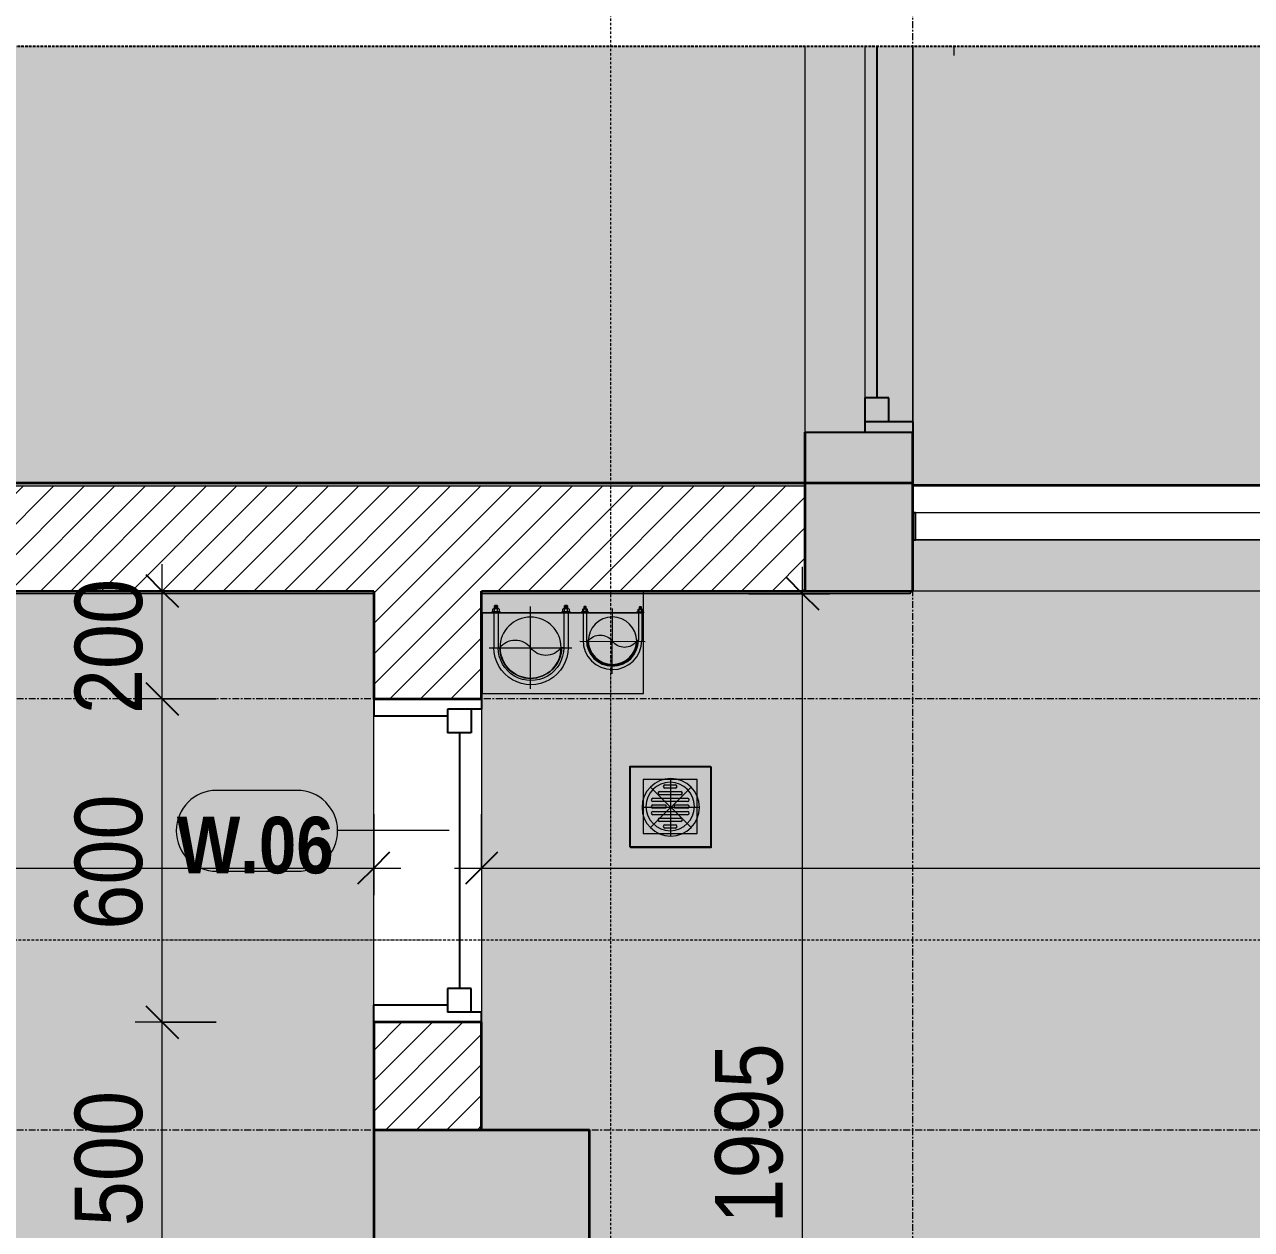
# Model space of a CAD drawing. Header units: millimetres. Extents: x 41758 to 237109, y 3795 to 78637.
# Drawn here: x 47205 to 49481, y 44353 to 46588 of the extents above; entities that cross this region are included whole.
import ezdxf

# ---------------------------------------------------------------- set-up
doc = ezdxf.new("R2010")
doc.units = ezdxf.units.MM
for name, pattern in [('Dash - Tight', [4.5, 3, -1.5]), ('Dash Dot 3_16_', [7.9375, 4.7625, -1.5875, 0, -1.5875]), ('Grid Line', [22.225, 12.7, -3.175, 3.175, -3.175]), ('Hidden', [7.14375, 4.7625, -2.38125]), ('IMPORT-CENTER _2_', [40.64, 25.4, -5.08, 5.08, -5.08])]:
    doc.linetypes.add(name, pattern=pattern)
for name, color, linetype, lineweight in [('0-1', 7, 'Continuous', 5), ('A-ANNO-DIMS', 211, 'Continuous', 9), ('A-ANNO-DIMS-50', 211, 'Continuous', 9), ('A-DETL-GENF-1', 7, 'Continuous', 18), ('A-DETL-GENF-3', 92, 'Dash - Tight', 18), ('A-DETL-GENF-4', 9, 'Continuous', 18), ('A-DETL-GENF-5', 92, 'Hidden', 25), ('A-DETL-MEDM', 33, 'Continuous', 35), ('A-DETL-THIN', 151, 'Continuous', 18), ('A-FLOR-2', 7, 'Continuous', 18), ('A-FLOR-HRAL', 11, 'Continuous', 18), ('A-FLOR-HRAL-3', 11, 'Continuous', 25), ('A-GLAZ', 151, 'Continuous', 18), ('A-GLAZ-1', 151, 'Continuous', 25), ('A-GLAZ-IDEN', 152, 'Continuous', 9), ('A-WALL', 113, 'Continuous', 18), ('A-WALL-6', 113, 'Continuous', 35), ('A-WALL-PATT-2', 111, 'Continuous', 18), ('G-ANNO-SYMB-1', 111, 'Dash Dot 3_16_', 18), ('G-IMPT', 8, 'Continuous', 18), ('G-IMPT-3', 8, 'IMPORT-CENTER _2_', 18), ('M-EQPM', 50, 'Continuous', 18), ('M-EQPM-1', 7, 'Continuous', 18), ('M-EQPM-2', 50, 'Continuous', 25), ('S-COLS', 52, 'Continuous', 18), ('S-COLS-3', 52, 'Continuous', 35), ('S-GRID-1', 1, 'Grid Line', 9)]:
    doc.layers.add(name, color=color, linetype=linetype, lineweight=lineweight)
doc.layers.add('A-DETL-GENF-2', color=7, linetype='Continuous', lineweight=18, transparency=0.2)
doc.styles.add('Arial_B_2', font='arialbd.ttf', dxfattribs={"width": 0.85, "height": 105})
doc.styles.add('UTM Avo', font='', dxfattribs={"width": 0.9, "height": 125})
doc.styles.get('UTM Avo').set_extended_font_data('UTM Avo')
doc.dimstyles.new('1_Dim_chi_tiet_2_5', dxfattribs={"dimscale": 304.8, "dimtxt": 124.912619, "dimasz": 0.19685, "dimexe": 0.164042, "dimexo": 0.0625, "dimgap": 0.016404, "dimtad": 1, "dimdec": 0, "dimrnd": 5, "dimzin": 0, "dimdsep": 46, "dimtxsty": 'UTM Avo', "dimblk1": 'OBLIQUE', "dimblk2": 'OBLIQUE', "dimsah": 1, "dimcen": 0.09, "dimdle": 0.164042, "dimazin": 0, "dimtfac": 1, "dimtdec": 4, "dimtix": 1, "dimtmove": 0, "dimatfit": 3, "dimfxl": 0.328084, "dimfxlon": 1, "dimtvp": 1, "dimtolj": 1, "dimtzin": 0, "dimarcsym": 2})
pattern_1 = [(45, (0, 0), (-28.284271, 28.284271), [])]
pattern_2 = [(50, (0, 0), (364.3679, -31.8783), [38.1, -419.1]), (355, (0, 0), (-70.4859, 382.1133), [30.48, -335.28]), (100.451, (30.36, -2.66), (293.885, 350.2334), [32.38, -356.18]), (46.184, (0, 101.6), (542.1585, -84.0858), [57.15, -628.65]), (96.636, (45.2, 94.6), (474.805, 494.8554), [48.57, -534.27]), (351.184, (0, 101.6), (474.81, 494.85), [45.72, -502.92]), (21, (50.8, 76.2), (303.2285, -204.5305), [38.1, -419.1]), (326, (50.8, 76.2), (123.6039, 368.376), [30.48, -335.28]), (71.451, (76.07, 59.16), (426.8341, 163.8427), [32.38, -356.18]), (37.5, (0, 0), (6.17665, 169.11015), [3.353, -327.863, 3.353, -337.007, -336.55]), (37.5, (0, 0), (6.17665, 169.11015), [-671.576, 3.353, -333.197]), (7.5, (0, 0), (133.63888, 200.3615), [3.353, -190.703, 3.353, -320.243, -128.27]), (7.5, (0, 0), (133.63888, 200.3615), [-517.652, 3.353, -124.917]), (327.5, (-113.28, 0), (271.18182, -11.45836), [3.353, -123.647, 3.353, -392.887, -525.78]), (327.5, (-113.28, 0), (271.18182, -11.45836), [-523.24, 3.353, -522.427]), (317.5, (-164.08, 0), (296.2585, 50.85285), [3.353, -161.747, 3.353, -259.791, -373.38]), (317.5, (-164.08, 0), (296.2585, 50.85285), [-428.244, 3.353, -370.027]), (45, (0, 0), (-125.7236, 125.7236), []), (45, (0, 190.5), (-125.7236, 125.7236), [])]

# ---------------------------------------------------------------- blocks, each defined once
blk = doc.blocks.new('THU NUOC - THU NUOC-455054-TKCS_CĂN HỘ LOẠI 6 - MẶT BẰNG')
at = {"layer": 'M-EQPM-1'}
for p, q in [((-66.3, -70.6), (-66.3, 79.4)), ((-66.3, 79.4), (83.7, 79.4)), ((83.7, 79.4), (83.7, -70.6)), ((58.7, 54.4), (-41.3, 54.4)), ((-41.3, 54.4), (-41.3, -45.6)), ((58.7, -45.6), (58.7, 54.4)), ((-11, 32.1), (28.5, 32.1)), ((28.5, 26.1), (-11, 26.1)), ((-1.1, 44.5), (18.5, 44.5)), ((18.5, 38.5), (-1.1, 38.5)), ((-23.3, 19.6), (40.9, 19.6)), ((40.9, 13.6), (-23.3, 13.6)), ((-23.3, 7.2), (0.7, 7.2)), ((0.7, 1.2), (-23.3, 1.2)), ((0.7, 7.2), (0.7, 1.2)), ((16.7, 1.2), (16.7, 7.2)), ((16.7, 7.2), (40.9, 7.2)), ((40.9, 1.2), (16.7, 1.2)), ((-23.3, -4.8), (40.9, -4.8)), ((40.9, -10.8), (-23.3, -10.8)), ((-11, -17.3), (28.5, -17.3)), ((28.5, -23.3), (-11, -23.3)), ((-1.1, -29.6), (18.5, -29.6)), ((18.5, -35.6), (-1.1, -35.6)), ((-41.3, -45.6), (58.7, -45.6)), ((83.7, -70.6), (-66.3, -70.6))]:
    blk.add_line(p, q, dxfattribs=at)
for centre, radius, start, end in [((8.7, 4.4), 45, 0, 180), ((8.7, 4.4), 45, 360, 180), ((-11, 29.1), 3, 90, 270), ((-1.1, 41.5), 3, 90, 270), ((18.5, 41.5), 3, 270, 90), ((28.5, 29.1), 3, 270, 90), ((8.7, 4.4), 45, 180, 0), ((8.7, 4.4), 45, 180, 360), ((-23.3, 16.6), 3, 90, 270), ((-23.3, 4.2), 3, 90, 270), ((40.9, 16.6), 3, 270, 90), ((40.9, 4.2), 3, 270, 90), ((-23.3, -7.8), 3, 90, 270), ((-11, -20.3), 3, 90, 270), ((28.5, -20.3), 3, 270, 90), ((40.9, -7.8), 3, 270, 90), ((-1.1, -32.6), 3, 90, 270), ((18.5, -32.6), 3, 270, 90)]:
    blk.add_arc(centre, radius, start, end, dxfattribs=at)
blk = doc.blocks.new('NCV_TKTC_TANG 2_rvt-1-TKCS_CĂN HỘ LOẠI 6 - MẶT BẰNG')
at = {"layer": 'A-FLOR-2'}
for p, q in [((47852.6, 45536.9), (44652.6, 45536.9)), ((48652.6, 45536.9), (48052.6, 45536.9)), ((52727.6, 45536.9), (48852.6, 45536.9))]:
    blk.add_line(p, q, dxfattribs=at)
at = {"layer": 'M-EQPM'}
blk.add_blockref('THU NUOC - THU NUOC-455054-TKCS_CĂN HỘ LOẠI 6 - MẶT BẰNG', (48393.8, 45132.9), dxfattribs=at)
blk = doc.blocks.new('1_FAMILY RVT - W01-WxH 1400x3200xmm-489780-TKCS_CĂN HỘ LOẠI 6 - MẶT BẰNG')
at = {"layer": 'A-GLAZ'}
for p, q in [((884, 172.4), (901.6, 172.4)), ((1600, 96.2), (884, 96.2)), ((884, 96.2), (1580.9, 96.2)), ((884, 7.3), (1536.5, 7.3)), ((884, -103.8), (1600, -103.8))]:
    blk.add_line(p, q, dxfattribs=at)
at = {"layer": 'A-GLAZ-1'}
for p, q in [((1580.9, 96.2), (1600, 96.2)), ((1580.9, 96.2), (1580.9, 7.3)), ((1600, -103.8), (1600, 96.2)), ((1536.5, 51.7), (1536.5, 7.3)), ((1580.9, 51.7), (1536.5, 51.7)), ((884, 29.5), (1536.5, 29.5)), ((1536.5, 7.3), (1600, 7.3))]:
    blk.add_line(p, q, dxfattribs=at)
blk = doc.blocks.new('Railing - 50 x 10mm-V5-TKCS_CĂN HỘ LOẠI 6 - MẶT BẰNG')
at = {"layer": 'A-FLOR-HRAL-3'}
for p, q in [((25, 5), (-25, 5)), ((-25, 5), (-25, 0)), ((25, 0), (25, 5))]:
    blk.add_line(p, q, dxfattribs=at)
blk = doc.blocks.new('Railing - Railing-1236740-TKCS_CĂN HỘ LOẠI 6 - MẶT BẰNG')
at = {"layer": 'A-FLOR-HRAL'}
for p, q in [((52877.6, 45682), (48857.6, 45682)), ((48857.6, 45632), (52827.6, 45632))]:
    blk.add_line(p, q, dxfattribs=at)
at = {"rotation": 270}
blk.add_blockref('Railing - 50 x 10mm-V5-TKCS_CĂN HỘ LOẠI 6 - MẶT BẰNG', (48852.6, 45657), dxfattribs=at)
blk = doc.blocks.new('TKTC_XREF_251221_MB TANG 2-7 - TKTC_XREF_260130_MB TANG 2-5_dwg_$cc-4746806-TKCS_CĂN HỘ LOẠI 6 - MẶT BẰNG')
at = {"layer": 'G-IMPT-3'}
for p, q in [((0, -0.673), (0, 0.673)), ((-0.673, 0), (0.673, 0))]:
    blk.add_line(p, q, dxfattribs=at)
at = {"layer": 'M-EQPM'}
blk.add_circle((0, 0), 0.5, dxfattribs=at)
for centre, radius, start, end in [((0, 0), 0.5, 90, 270), ((0.188, 0.25), 0.313, 126.8699, 233.1301), ((-0.188, -0.25), 0.313, 306.8699, 53.1301)]:
    blk.add_arc(centre, radius, start, end, dxfattribs=at)
blk = doc.blocks.new('TKTC_XREF_251221_MB TANG 2-7 - TKTC_XREF_260130_MB TANG 2-5_dwg_CUM U_DN100-4746796-TKCS_CĂN HỘ LOẠI 6 - MẶT BẰNG')
at = {"layer": 'G-IMPT'}
blk.add_hatch(color=256, dxfattribs=at).paths.add_polyline_path([(61, 0), (58.9, 15.8), (52.8, 30.5), (43.1, 43.1), (30.5, 52.8), (15.8, 58.9), (0, 61), (0, 57), (15.8, 54.6), (28.5, 49.4), (40.3, 40.3), (49.4, 28.5), (55.1, 14.6), (56.9, -0.8), (54.6, -15.8), (49.4, -28.5), (40.3, -40.3), (28.5, -49.4), (14.8, -55.1), (0, -57), (0, -61), (15.8, -58.9), (30.5, -52.8), (43.1, -43.1), (53.7, -28.5), (59.1, -14.8), (61, 0)])
for p, q in [((-79.1, 66.6), (-79.1, 63.4)), ((-76.6, 66.6), (-76.6, 63.4)), ((-74.6, 66.6), (-74.6, 63.4)), ((-72.7, 69.3), (-72.7, 60.7)), ((-66.9, 67.9), (-71.7, 67.9)), ((-66.9, 62.1), (-71.7, 62.1)), ((-65, 69), (0, 69)), ((-79.1, -63.4), (-79.1, -66.6)), ((-76.6, -63.4), (-76.6, -66.6)), ((-74.6, -63.4), (-74.6, -66.6)), ((-72.7, -60.7), (-72.7, -69.3)), ((-66.9, -62.1), (-71.7, -62.1)), ((-66.9, -67.9), (-71.7, -67.9)), ((-65, -69), (0, -69))]:
    blk.add_line(p, q, dxfattribs=at)
at = {"layer": 'G-IMPT', "flags": 128}
for points in [[(-72.7, 67.6), (-78.1, 67.6), (-78.1, 62.4), (-72.7, 62.4)], [(-71.7, 59.2), (-66.9, 59.2), (-66.9, 70.8), (-71.7, 70.8)], [(-66.9, 70.8), (-66.9, 72.7), (-65, 72.7), (-65, 57.3), (-66.9, 57.3), (-66.9, 59.2)], [(-65, 61), (0, 61), (0, 57)], [(-66.9, -59.2), (-66.9, -57.3), (-65, -57.3), (-65, -72.7), (-66.9, -72.7), (-66.9, -70.8)], [(-65, -61), (0, -61), (0, -57)], [(-72.7, -62.4), (-78.1, -62.4), (-78.1, -67.6), (-72.7, -67.6)], [(-71.7, -70.8), (-66.9, -70.8), (-66.9, -59.2), (-71.7, -59.2)]]:
    blk.add_lwpolyline(points, dxfattribs=at)
at = {"layer": 'G-IMPT'}
for centre, radius, start, end in [((-78.1, 66.6), 0.96, 90, 180), ((-78.1, 63.4), 0.96, 180, 270), ((-71.1, 69.3), 1.56, 112.6199, 247.3801), ((-67.9, 65), 4.8, 143.1301, 216.8699), ((-71.1, 60.7), 1.56, 112.6199, 247.3801), ((0, 0), 69, 270, 90), ((0, 0), 61, 270, 90), ((0, 0), 57, 270, 90), ((-78.1, -63.4), 0.96, 90, 180), ((-78.1, -66.6), 0.96, 180, 270), ((-71.1, -60.7), 1.56, 112.6199, 247.3801), ((-67.9, -65), 4.8, 143.1301, 216.8699), ((-71.1, -69.3), 1.56, 112.6199, 247.3801)]:
    blk.add_arc(centre, radius, start, end, dxfattribs=at)
blk = doc.blocks.new('TKTC_XREF_251221_MB TANG 2-7 - TKTC_XREF_260130_MB TANG 2-5_dwg_FD-4746794-TKCS_CĂN HỘ LOẠI 6 - MẶT BẰNG')
at = {"layer": 'G-IMPT', "flags": 128}
blk.add_lwpolyline([(-75, -75), (75, -75), (75, 75), (-75, 75)], close=True, dxfattribs=at)
at = {"layer": 'G-IMPT'}
blk.add_circle((0, 0), 53.3, dxfattribs=at)
at = {"layer": 'M-EQPM'}
for p, q in [((0, 53.3), (0, -53.3)), ((-37.7, 37.7), (37.7, -37.7)), ((37.7, 37.7), (-37.7, -37.7)), ((53.3, 0), (-53.3, 0))]:
    blk.add_line(p, q, dxfattribs=at)
blk = doc.blocks.new('TKTC_XREF_251221_MB TANG 2-7 - TKTC_XREF_260130_MB TANG 2-5_dwg_$cc-4746805-TKCS_CĂN HỘ LOẠI 6 - MẶT BẰNG')
at = {"layer": 'G-IMPT-3'}
for p, q in [((0, -0.673), (0, 0.673)), ((-0.673, 0), (0.673, 0))]:
    blk.add_line(p, q, dxfattribs=at)
at = {"layer": 'M-EQPM'}
blk.add_circle((0, 0), 0.5, dxfattribs=at)
for centre, radius, start, end in [((0, 0), 0.5, 90, 270), ((0.188, 0.25), 0.313, 126.8699, 233.1301), ((-0.188, -0.25), 0.313, 306.8699, 53.1301)]:
    blk.add_arc(centre, radius, start, end, dxfattribs=at)
blk = doc.blocks.new('TKTC_XREF_251221_MB TANG 2-7 - TKTC_XREF_260130_MB TANG 2-5_dwg_CUM U_DN100-4746799-TKCS_CĂN HỘ LOẠI 6 - MẶT BẰNG')
at = {"layer": 'G-IMPT'}
blk.add_hatch(color=256, dxfattribs=at).paths.add_polyline_path([(61, 0), (58.9, -15.8), (52.8, -30.5), (43.1, -43.1), (30.5, -52.8), (15.8, -58.9), (0, -61), (0, -57), (15.8, -54.6), (30.5, -47.9), (40.3, -40.3), (49.4, -28.5), (55.3, -13.2), (57, 0), (54.6, 15.8), (47.9, 30.5), (40.3, 40.3), (28.5, 49.4), (14.8, 55.1), (0, 57), (0, 61), (15.8, 58.9), (30.5, 52.8), (43.1, 43.1), (53.6, 28.5), (59.1, 14.8), (61, 0)])
for p, q in [((-72.7, 69.3), (-72.7, 60.7)), ((-65, 69), (0, 69)), ((-79.1, 66.6), (-79.1, 63.4)), ((-76.6, 66.6), (-76.6, 63.4)), ((-74.6, 66.6), (-74.6, 63.4)), ((-66.9, 67.9), (-71.7, 67.9)), ((-66.9, 62.1), (-71.7, 62.1)), ((-79.1, -63.4), (-79.1, -66.6)), ((-76.6, -63.4), (-76.6, -66.6)), ((-74.6, -63.4), (-74.6, -66.6)), ((-72.7, -60.7), (-72.7, -69.3)), ((-66.9, -62.1), (-71.7, -62.1)), ((-66.9, -67.9), (-71.7, -67.9)), ((-65, -69), (0, -69))]:
    blk.add_line(p, q, dxfattribs=at)
at = {"layer": 'G-IMPT', "flags": 128}
for points in [[(-71.7, 59.2), (-66.9, 59.2), (-66.9, 70.8), (-71.7, 70.8)], [(-66.9, 70.8), (-66.9, 72.7), (-65, 72.7), (-65, 57.3), (-66.9, 57.3), (-66.9, 59.2)], [(-72.7, 67.6), (-78.1, 67.6), (-78.1, 62.4), (-72.7, 62.4)], [(-65, 61), (0, 61), (0, 57)], [(-72.7, -62.4), (-78.1, -62.4), (-78.1, -67.6), (-72.7, -67.6)], [(-71.7, -70.8), (-66.9, -70.8), (-66.9, -59.2), (-71.7, -59.2)], [(-66.9, -59.2), (-66.9, -57.3), (-65, -57.3), (-65, -72.7), (-66.9, -72.7), (-66.9, -70.8)], [(-65, -61), (0, -61), (0, -57)]]:
    blk.add_lwpolyline(points, dxfattribs=at)
at = {"layer": 'G-IMPT'}
for centre, radius, start, end in [((-71.1, 69.3), 1.56, 112.6199, 247.3801), ((0, 0), 69, 270, 90), ((-78.1, 66.6), 0.96, 90, 180), ((-78.1, 63.4), 0.96, 180, 270), ((-67.9, 65), 4.8, 143.1301, 216.8699), ((-71.1, 60.7), 1.56, 112.6199, 247.3801), ((0, 0), 61, 270, 90), ((0, 0), 57, 270, 90), ((-78.1, -63.4), 0.96, 90, 180), ((-78.1, -66.6), 0.96, 180, 270), ((-71.1, -60.7), 1.56, 112.6199, 247.3801), ((-67.9, -65), 4.8, 143.1301, 216.8699), ((-71.1, -69.3), 1.56, 112.6199, 247.3801)]:
    blk.add_arc(centre, radius, start, end, dxfattribs=at)
blk = doc.blocks.new('TKTC_XREF_251221_MB TANG 2-7 - TKTC_XREF_251221_MB TANG 2-7-2039446-TKCS_CĂN HỘ LOẠI 6 - MẶT BẰNG')
at = {"layer": 'M-EQPM'}
for p, q in [((14700.5, 28300), (14400, 28300)), ((14700.5, 28259.8), (14700.5, 28300)), ((14400, 28259.8), (14700.5, 28259.8)), ((14400.9, 28259.8), (14400.9, 28109.9)), ((14700.5, 28259.8), (14400.9, 28259.8)), ((14700.5, 28109.9), (14700.5, 28259.8)), ((14400.9, 28109.9), (14700.5, 28109.9))]:
    blk.add_line(p, q, dxfattribs=at)
at = {"layer": 'M-EQPM-2'}
blk.add_line((19275, 28496.7), (15200.1, 28496.7), dxfattribs=at)
at = {"extrusion": (0, 0, -1)}
for name, p, xscale, yscale, zscale, rotation in [('TKTC_XREF_251221_MB TANG 2-7 - TKTC_XREF_260130_MB TANG 2-5_dwg_$cc-4746805-TKCS_CĂN HỘ LOẠI 6 - MẶT BẰNG', (-14490.8, 28195), 113.7150000000072, 113.7150000000072, -113.7150000000072, 89.9990086637468), ('TKTC_XREF_251221_MB TANG 2-7 - TKTC_XREF_260130_MB TANG 2-5_dwg_CUM U_DN100-4746799-TKCS_CĂN HỘ LOẠI 6 - MẶT BẰNG', (-14491.7, 28195), 0.9975000000000006, 0.9975000000000006, -0.9975000000000006, 270.0009913382946), ('TKTC_XREF_251221_MB TANG 2-7 - TKTC_XREF_260130_MB TANG 2-5_dwg_$cc-4746806-TKCS_CĂN HỘ LOẠI 6 - MẶT BẰNG', (-14642.8, 28207), 90.00000000005122, 90.00000000005122, -90.00000000005122, 90.3483028346376)]:
    blk.add_blockref(name, p, dxfattribs=dict(at, xscale=xscale, yscale=yscale, zscale=zscale, rotation=rotation))
at = {"xscale": 0.7894736842105243, "yscale": 0.7894736842105243, "zscale": 0.7894736842105243, "rotation": 269.6516971637681}
blk.add_blockref('TKTC_XREF_251221_MB TANG 2-7 - TKTC_XREF_260130_MB TANG 2-5_dwg_CUM U_DN100-4746796-TKCS_CĂN HỘ LOẠI 6 - MẶT BẰNG', (14642.8, 28208.9), dxfattribs=at)
at = {"extrusion": (0, 0, -1), "zscale": -1, "rotation": 180}
blk.add_blockref('TKTC_XREF_251221_MB TANG 2-7 - TKTC_XREF_260130_MB TANG 2-5_dwg_FD-4746794-TKCS_CĂN HỘ LOẠI 6 - MẶT BẰNG', (-14751, 27898.8), dxfattribs=at)
blk = doc.blocks.new('M_Fixed - 600 x 1400mm-2135864-TKCS_CĂN HỘ LOẠI 6 - MẶT BẰNG')
at = {"layer": 'A-GLAZ-1'}
for p, q in [((-300, 113), (-281, 113)), ((-281, 113), (-281, 50)), ((-281, 94), (-237, 94)), ((-237, 94), (-237, 50)), ((237, 94), (237, 50)), ((281, 94), (237, 94)), ((281, 113), (281, 50)), ((298.9, 113), (281, 113)), ((-237, 72), (237, 72)), ((-281, 50), (-237, 50)), ((-268, 50), (-268, -87)), ((237, 50), (281, 50)), ((268, 50), (268, -87)), ((-300, -87), (-268, -87)), ((300, -87), (268, -87))]:
    blk.add_line(p, q, dxfattribs=at)
blk = doc.blocks.new('BORDER VIEW - BORDER VIEW-2592627-TKCS_CĂN HỘ LOẠI 6 - MẶT BẰNG')
at = {"layer": 'A-DETL-GENF-5'}
blk.add_line((150, 11651), (9599.4, 11651), dxfattribs=at)
blk = doc.blocks.new('DIMBLOCK31-TKCS_CĂN HỘ LOẠI 6 - MẶT BẰNG')
at = {"layer": 'A-ANNO-DIMS-50'}
for p, q in [((44652.6, 45122.9), (44652.6, 44972.9)), ((44652.6, 45022.9), (44652.6, 45122.9)), ((47852.6, 45122.9), (47852.6, 44972.9)), ((47852.6, 45022.9), (47852.6, 45122.9)), ((44602.6, 45022.9), (47902.6, 45022.9))]:
    blk.add_line(p, q, dxfattribs=at)
at = {"layer": 'A-ANNO-DIMS-50', "lineweight": 25}
for p, q in [((44652.6, 45022.9), (44682.6, 45052.9)), ((47852.6, 45022.9), (47882.6, 45052.9)), ((44652.6, 45022.9), (44622.6, 44992.9)), ((47852.6, 45022.9), (47822.6, 44992.9))]:
    blk.add_line(p, q, dxfattribs=at)
at = {"layer": 'A-ANNO-DIMS-50', "color": 0, "insert": (46081.4, 45185.3), "char_height": 125, "width": 410.824, "attachment_point": 1, "line_spacing_factor": 1.110334, "style": 'UTM Avo'}
blk.add_mtext('3200', dxfattribs=at)
blk = doc.blocks.new('_Oblique')
at = {"color": 0, "linetype": 'ByBlock', "lineweight": -2}
blk.add_line((-0.5, -0.5), (0.5, 0.5), dxfattribs=at)
blk = doc.blocks.new('DIMBLOCK35-TKCS_CĂN HỘ LOẠI 6 - MẶT BẰNG')
at = {"layer": 'A-ANNO-DIMS-50'}
for p, q in [((48648.3, 43486.9), (48648.3, 45582)), ((48548.3, 45532), (48698.3, 45532)), ((48648.3, 45532), (48548.3, 45532)), ((48548.3, 43536.9), (48698.3, 43536.9)), ((48648.3, 43536.9), (48548.3, 43536.9))]:
    blk.add_line(p, q, dxfattribs=at)
at = {"layer": 'A-ANNO-DIMS-50', "lineweight": 25}
for p, q in [((48648.3, 45532), (48618.3, 45562)), ((48648.3, 45532), (48678.3, 45502)), ((48648.3, 43536.9), (48618.3, 43566.9)), ((48648.3, 43536.9), (48678.3, 43506.9))]:
    blk.add_line(p, q, dxfattribs=at)
at = {"layer": 'A-ANNO-DIMS-50', "color": 0, "insert": (48485.9, 44363.3), "char_height": 125, "width": 410.824, "attachment_point": 1, "rotation": 90, "line_spacing_factor": 1.110334, "style": 'UTM Avo'}
blk.add_mtext('1995', dxfattribs=at)
blk = doc.blocks.new('DIMBLOCK36-TKCS_CĂN HỘ LOẠI 6 - MẶT BẰNG')
at = {"layer": 'A-ANNO-DIMS-50'}
for p, q in [((48052.6, 45122.9), (48052.6, 44972.9)), ((48052.6, 45022.9), (48052.6, 45122.9)), ((52827.6, 45122.9), (52827.6, 44972.9)), ((52827.6, 45022.9), (52827.6, 45122.9)), ((48002.6, 45022.9), (52877.6, 45022.9))]:
    blk.add_line(p, q, dxfattribs=at)
at = {"layer": 'A-ANNO-DIMS-50', "lineweight": 25}
for p, q in [((48052.6, 45022.9), (48082.6, 45052.9)), ((52827.6, 45022.9), (52857.6, 45052.9)), ((48052.6, 45022.9), (48022.6, 44992.9)), ((52827.6, 45022.9), (52797.6, 44992.9))]:
    blk.add_line(p, q, dxfattribs=at)
at = {"layer": 'A-ANNO-DIMS-50', "color": 0, "insert": (50268.9, 45185.3), "char_height": 125, "width": 410.824, "attachment_point": 1, "line_spacing_factor": 1.110334, "style": 'UTM Avo'}
blk.add_mtext('4775', dxfattribs=at)
blk = doc.blocks.new('DIMBLOCK45-TKCS_CĂN HỘ LOẠI 6 - MẶT BẰNG')
at = {"layer": 'A-ANNO-DIMS-50', "lineweight": 25}
for p, q in [((47460.2, 44736.9), (47430.2, 44766.9)), ((47460.2, 44736.9), (47490.2, 44706.9)), ((47460.2, 44236.9), (47430.2, 44266.9)), ((47460.2, 44236.9), (47490.2, 44206.9))]:
    blk.add_line(p, q, dxfattribs=at)
at = {"layer": 'A-ANNO-DIMS-50'}
for p, q in [((47560.2, 44736.9), (47410.2, 44736.9)), ((47460.2, 44236.9), (47460.2, 44736.9)), ((47460.2, 44736.9), (47560.2, 44736.9)), ((47560.2, 44236.9), (47410.2, 44236.9)), ((47460.2, 44236.9), (47560.2, 44236.9))]:
    blk.add_line(p, q, dxfattribs=at)
at = {"layer": 'A-ANNO-DIMS-50', "color": 0, "insert": (47297.9, 44358.6), "char_height": 125, "width": 308.118, "attachment_point": 1, "rotation": 90, "line_spacing_factor": 1.110334, "style": 'UTM Avo'}
blk.add_mtext('500', dxfattribs=at)
blk = doc.blocks.new('DIMBLOCK46-TKCS_CĂN HỘ LOẠI 6 - MẶT BẰNG')
at = {"layer": 'A-ANNO-DIMS-50', "lineweight": 25}
for p, q in [((47460.2, 45336.9), (47430.2, 45366.9)), ((47460.2, 45336.9), (47490.2, 45306.9)), ((47460.2, 44736.9), (47430.2, 44766.9)), ((47460.2, 44736.9), (47490.2, 44706.9))]:
    blk.add_line(p, q, dxfattribs=at)
at = {"layer": 'A-ANNO-DIMS-50'}
for p, q in [((47560.2, 45336.9), (47410.2, 45336.9)), ((47460.2, 44736.9), (47460.2, 45336.9)), ((47460.2, 45336.9), (47560.2, 45336.9)), ((47560.2, 44736.9), (47410.2, 44736.9)), ((47460.2, 44736.9), (47560.2, 44736.9))]:
    blk.add_line(p, q, dxfattribs=at)
at = {"layer": 'A-ANNO-DIMS-50', "color": 0, "insert": (47297.9, 44908.6), "char_height": 125, "width": 308.118, "attachment_point": 1, "rotation": 90, "line_spacing_factor": 1.110334, "style": 'UTM Avo'}
blk.add_mtext('600', dxfattribs=at)
blk = doc.blocks.new('DIMBLOCK47-TKCS_CĂN HỘ LOẠI 6 - MẶT BẰNG')
at = {"layer": 'A-ANNO-DIMS-50'}
for p, q in [((47460.2, 45336.9), (47460.2, 45587)), ((47360.2, 45537), (47510.2, 45537)), ((47460.2, 45537), (47360.2, 45537)), ((47560.2, 45336.9), (47410.2, 45336.9)), ((47460.2, 45336.9), (47560.2, 45336.9))]:
    blk.add_line(p, q, dxfattribs=at)
at = {"layer": 'A-ANNO-DIMS-50', "lineweight": 25}
for p, q in [((47460.2, 45537), (47430.2, 45567)), ((47460.2, 45537), (47490.2, 45507)), ((47460.2, 45336.9), (47430.2, 45366.9)), ((47460.2, 45336.9), (47490.2, 45306.9))]:
    blk.add_line(p, q, dxfattribs=at)
at = {"layer": 'A-ANNO-DIMS-50', "color": 0, "insert": (47297.9, 45308.6), "char_height": 125, "width": 308.118, "attachment_point": 1, "rotation": 90, "line_spacing_factor": 1.110334, "style": 'UTM Avo'}
blk.add_mtext('200', dxfattribs=at)
blk = doc.blocks.new('SSA-WINDOW TAG - 10-2062020-TKCS_CĂN HỘ LOẠI 6 - MẶT BẰNG')
at = {"layer": 'A-GLAZ-IDEN'}
for p, q in [((1.296875, 1.5), (-1.6875, 1.5)), ((-1.6875, -1.5), (1.296875, -1.5))]:
    blk.add_line(p, q, dxfattribs=at)
for centre, start, end in [((-1.6875, 0), 90, 270), ((1.296875, 0), 270, 90)]:
    blk.add_arc(centre, 1.5, start, end, dxfattribs=at)

msp = doc.modelspace()

# ---------------------------------------------------------------- hatches: boundary and pattern name
at = {"layer": 'A-DETL-GENF-1'}
h = msp.add_hatch(color=256, dxfattribs=at)
h.paths.add_polyline_path([(51133.2, 43536.9), (52652.6, 43536.9), (52652.6, 43836.9), (52577.6, 43837), (52577.6, 44536.9), (52827.6, 44537.4), (52827.6, 45632), (48852.6, 45632), (48852.6, 45536.9), (48847.6, 45536.9), (48847.6, 45532), (48052.6, 45532), (48052.6, 44536.9), (48252.6, 44536.9), (48252.6, 44336.9), (48052.6, 44336.9), (48052.6, 43536.9), (50192.6, 43536.9)])
h.paths.add_polyline_path([(48144.3, 45371.1), (48128.5, 45373.2), (48113.8, 45379.3), (48101.2, 45388.9), (48091.6, 45401.5), (48085.5, 45416.2), (48083.4, 45432), (48087.4, 45432), (48089.8, 45416.2), (48095, 45403.5), (48104.1, 45391.8), (48115.8, 45382.7), (48129.6, 45377), (48144.3, 45375.1), (48160, 45377.5), (48172.7, 45382.7), (48184.5, 45391.8), (48193.5, 45403.5), (48199.2, 45417.2), (48201.1, 45432), (48205.1, 45432), (48203, 45416.2), (48197, 45401.5), (48187.3, 45388.9), (48172.7, 45378.4), (48159, 45373)])
h.paths.add_polyline_path([(48295.1, 45397.7), (48282.6, 45399.4), (48271, 45404.2), (48261.1, 45412), (48253.5, 45422), (48248.8, 45433.6), (48247.2, 45446.1), (48250.3, 45446.1), (48252.1, 45433.6), (48257.4, 45422), (48263.3, 45414.2), (48272.6, 45407), (48284.5, 45402.3), (48295.1, 45400.8), (48307.5, 45402.6), (48319.2, 45407.9), (48327, 45413.8), (48334.2, 45423.1), (48338.7, 45433.9), (48340.3, 45445.5), (48343.5, 45445.5), (48341.8, 45433.1), (48336.9, 45421.5), (48329.2, 45411.5), (48317.6, 45403.3), (48306.7, 45399.1), (48295.1, 45397.7)])
msp.add_hatch(color=256, dxfattribs=at).paths.add_polyline_path([(44792.6, 37936.9), (46502.6, 37937.4), (46503, 38287.4), (47352.6, 38287.8), (47352.6, 43536.9), (47852.6, 43536.9), (47852.6, 45532), (44652.6, 45532), (44652.6, 44536.9), (44802.6, 44536.9), (44802.6, 43836.9), (44652.6, 43836.9), (44652.6, 40536.9), (44802.6, 40536.9), (44802.6, 39236.9), (44652.6, 39236.9), (44652.6, 37936.9), (44752.6, 37936.9)])
at = {"layer": 'A-DETL-GENF-2'}
h = msp.add_hatch(color=256, dxfattribs=at)
h.paths.add_polyline_path([(51133.2, 34896.9), (53412, 34896.9), (53450.8, 34902), (53487, 34917), (53518.1, 34940.9), (53541.9, 34971.9), (53556.9, 35008.1), (53562, 35046.9), (53562, 46398), (53556.9, 46436.8), (53541.9, 46473), (53518.1, 46504), (53487, 46527.9), (53450.8, 46542.9), (53412, 46548), (43962.6, 46548), (43923.7, 46542.9), (43887.6, 46527.9), (43856.5, 46504), (43832.7, 46473), (43817.7, 46436.8), (43812.6, 46398), (43812.6, 35046.9), (43817.7, 35008.1), (43832.7, 34971.9), (43856.5, 34940.9), (43887.6, 34917), (43923.7, 34902), (43962.6, 34896.9), (50326.8, 34896.9)])
h.paths.add_polyline_path([(51412.6, 35537.4), (44452.6, 35537.4), (44452.6, 45736.9), (44652.6, 45736.9), (44652.6, 45732), (48652.6, 45732), (48652.6, 45737), (48852.6, 45736.9), (48852.6, 45732), (52927.6, 45732), (52927.5, 43836.9), (52852.6, 43836.9), (52852.6, 40536.9), (52927.6, 40536.9), (52927.6, 39236.9), (52852.6, 39236.9), (52852.6, 35537.4), (51447.6, 35537.4)])
h.paths.add_polyline_path([(52943.9, 43731.2), (52943.9, 43734.3), (52956.3, 43736.2), (52968, 43741.6), (52975.7, 43747.5), (52982.8, 43756.8), (52987.5, 43768.7), (52988.9, 43779.3), (52987, 43791.8), (52981.6, 43803.4), (52975.7, 43811.2), (52966.4, 43818.3), (52955.5, 43822.8), (52943.9, 43824.3), (52943.9, 43827.5), (52956.3, 43825.9), (52968, 43821), (52977.9, 43813.4), (52986.2, 43801.8), (52990.5, 43791), (52992, 43779.3), (52990.4, 43766.9), (52985.6, 43755.3), (52977.9, 43745.3), (52966.4, 43737), (52955.5, 43732.7)])
at = {"layer": 'A-DETL-GENF-4'}
h = msp.add_hatch(dxfattribs=at)
h.set_pattern_fill('FP_2', color=256, style=0, pattern_type=2)
h.set_pattern_definition(pattern_2)
h.paths.add_polyline_path([(44652.6, 35537.4), (44652.6, 35736.9), (44452.6, 35736.9), (44452.6, 35537.4)])
h.paths.add_polyline_path([(49652.9, 35537.4), (49652.9, 35737.4), (49452.9, 35736.9), (49452.9, 35537.4)])
h.paths.add_polyline_path([(52652.6, 35537.4), (52852.6, 35537.4), (52852.6, 35737.4), (52652.6, 35736.9), (52652.6, 35691.3)])
h.paths.add_polyline_path([(48452.6, 37836.9), (48552.6, 37836.9), (48552.6, 37936.9), (48352.6, 37936.9), (48352.6, 37836.9)])
h.paths.add_polyline_path([(52652.6, 39236.9), (52927.6, 39236.9), (52927.6, 40536.9), (52577.6, 40536.9), (52577.6, 39236.9)])
h.paths.add_polyline_path([(44652.6, 39236.9), (44802.6, 39236.9), (44802.6, 40536.9), (44452.6, 40536.9), (44452.6, 39236.9)])
h.paths.add_polyline_path([(49952.6, 40036.9), (49952.6, 40236.9), (49852.6, 40236.9), (49852.6, 40036.9)])
h.paths.add_polyline_path([(47352.6, 40036.9), (47452.6, 40036.9), (47452.6, 40236.9), (47352.6, 40236.9)])
h.paths.add_polyline_path([(49952.6, 43336.9), (50052.6, 43336.9), (50052.5, 43536.9), (49852.6, 43536.9), (49852.6, 43336.9)])
h.paths.add_polyline_path([(47452.6, 43336.9), (47552.6, 43336.9), (47552.6, 43536.9), (47352.6, 43536.9), (47352.6, 43336.9), (47424.6, 43336.9)])
h.paths.add_polyline_path([(52927.6, 43836.9), (52927.6, 43837), (52927.6, 44536.9), (52577.6, 44536.9), (52577.6, 43836.9), (52927.5, 43836.9)])
h.paths.add_polyline_path([(44652.6, 43836.9), (44802.6, 43836.9), (44802.6, 44536.9), (44452.6, 44536.9), (44452.6, 43836.9)])
h.paths.add_polyline_path([(48052.6, 44336.9), (48252.6, 44336.9), (48252.6, 44536.9), (47852.6, 44536.9), (47852.6, 44336.9)])
h.paths.add_polyline_path([(48847.6, 45537), (48852.6, 45537), (48852.5, 45737), (48652.6, 45736.9), (48652.6, 45537), (48660.8, 45537)])
h.paths.add_polyline_path([(44652.6, 45537), (44652.6, 45732), (44452.6, 45732), (44452.6, 45537), (44642.2, 45537)])
at = {"layer": 'A-WALL-PATT-2'}
h = msp.add_hatch(dxfattribs=at)
h.set_pattern_fill('FP_1', color=256, style=0, pattern_type=2)
h.set_pattern_definition(pattern_1)
h.paths.add_polyline_path([(48042.7, 45537), (48652.6, 45537), (48652.6, 45732), (44652.6, 45732), (44652.6, 45537), (47852.6, 45537)])
h = msp.add_hatch(dxfattribs=at)
h.set_pattern_fill('FP_1', color=256, style=0, pattern_type=2)
h.set_pattern_definition(pattern_1)
h.paths.add_polyline_path([(47852.6, 44536.9), (48052.6, 44536.9), (48052.6, 44736.9), (47852.6, 44736.9)])
h.paths.add_polyline_path([(47852.6, 45336.9), (48052.6, 45336.9), (48052.6, 45537), (47852.6, 45536.9), (47852.6, 45532)])
at = {"layer": 'S-COLS'}
h = msp.add_hatch(dxfattribs=at)
h.set_pattern_fill('FP_2', color=256, style=0, pattern_type=2)
h.set_pattern_definition(pattern_2)
h.paths.add_polyline_path([(48852.6, 45536.9), (48852.6, 45537), (48852.6, 45536.9)])
h.paths.add_polyline_path([(48852.6, 45682), (48852.6, 45682), (48852.6, 45732)])

# ---------------------------------------------------------------- linework, layer by layer
at = {"layer": 'A-DETL-MEDM'}
for p, q in [((48852.6, 45737), (48652.6, 45737)), ((48652.6, 45737), (48652.6, 45537)), ((48852.6, 45537), (48852.6, 45737)), ((48652.6, 45537), (48852.6, 45537)), ((48252.6, 44536.9), (47852.6, 44536.9)), ((47852.6, 44536.9), (47852.6, 44336.9)), ((48252.6, 44336.9), (48252.6, 44536.9))]:
    msp.add_line(p, q, dxfattribs=at)
at = {"layer": 'A-DETL-THIN'}
for p, q in [((44652.6, 45732), (48652.6, 45732)), ((48852.6, 45732), (52927.6, 45732)), ((52827.6, 45632), (48852.6, 45632)), ((47852.6, 45532), (44652.6, 45532)), ((47852.6, 44536.9), (47852.6, 45532)), ((48847.6, 45532), (48052.6, 45532)), ((48052.6, 45532), (48052.6, 44536.9)), ((48847.6, 45537), (48847.6, 45532))]:
    msp.add_line(p, q, dxfattribs=at)
at = {"layer": 'A-GLAZ-IDEN'}
msp.add_line((47992.8, 45092.7), (47785.4, 45092.7), dxfattribs=at)
at = {"layer": 'A-WALL'}
for p, q in [((48852.6, 45732), (52927.6, 45732)), ((47852.6, 44736.9), (47852.6, 45336.9)), ((48052.6, 45336.9), (48052.6, 44736.9))]:
    msp.add_line(p, q, dxfattribs=at)
at = {"layer": 'A-WALL-6'}
for p, q in [((48652.6, 45832), (48652.6, 45737)), ((48852.6, 45737), (48852.6, 45832)), ((48652.6, 45737), (44652.6, 45737)), ((44652.6, 45537), (47852.6, 45537)), ((47852.6, 45537), (47852.6, 45336.9)), ((48052.6, 45537), (48652.6, 45537)), ((48052.6, 45336.9), (48052.6, 45537)), ((47852.6, 45336.9), (48052.6, 45336.9)), ((48052.6, 44736.9), (47852.6, 44736.9)), ((47852.6, 44736.9), (47852.6, 44536.9)), ((48052.6, 44536.9), (48052.6, 44736.9))]:
    msp.add_line(p, q, dxfattribs=at)
at = {"layer": 'G-ANNO-SYMB-1'}
for p, q in [((48292.6, 33831.1), (48292.6, 47639.3)), ((54914.5, 44889.4), (42482, 44889.4))]:
    msp.add_line(p, q, dxfattribs=at)
at = {"layer": 'S-COLS-3'}
for p, q in [((48852.6, 45732), (48852.6, 45736.9)), ((48852.6, 45682), (48852.6, 45732)), ((48852.6, 45536.9), (48852.6, 45632)), ((48652.6, 45536.9), (48852.6, 45536.9))]:
    msp.add_line(p, q, dxfattribs=at)
at = {"layer": 'S-GRID-1'}
for p, q in [((48852.6, 46114.7), (48852.6, 47364.7)), ((48852.6, 35393.2), (48852.6, 46114.7)), ((53137, 45336.9), (44226.6, 45336.9)), ((53137, 44536.9), (44226.6, 44536.9))]:
    msp.add_line(p, q, dxfattribs=at)

# ---------------------------------------------------------------- block references
at = {"layer": '0-1'}
msp.add_blockref('NCV_TKTC_TANG 2_rvt-1-TKCS_CĂN HỘ LOẠI 6 - MẶT BẰNG', (0, 0), dxfattribs=at)
at = {"layer": 'A-DETL-GENF-3'}
msp.add_blockref('BORDER VIEW - BORDER VIEW-2592627-TKCS_CĂN HỘ LOẠI 6 - MẶT BẰNG', (43812.6, 34896.9), dxfattribs=at)
at = {"layer": 'A-FLOR-HRAL'}
msp.add_blockref('Railing - Railing-1236740-TKCS_CĂN HỘ LOẠI 6 - MẶT BẰNG', (0, 0), dxfattribs=at)
at = {"layer": 'A-GLAZ'}
for name, p, rotation in [('1_FAMILY RVT - W01-WxH 1400x3200xmm-489780-TKCS_CĂN HỘ LOẠI 6 - MẶT BẰNG', (48756.4, 47432), 269.9999999999999), ('M_Fixed - 600 x 1400mm-2135864-TKCS_CĂN HỘ LOẠI 6 - MẶT BẰNG', (47939.6, 45036.9), 270)]:
    msp.add_blockref(name, p, dxfattribs=dict(at, rotation=rotation))
at = {"layer": 'A-GLAZ-IDEN', "xscale": 49.99999999999998, "yscale": 49.99999999999998, "zscale": 49.99999999999998}
msp.add_blockref('SSA-WINDOW TAG - 10-2062020-TKCS_CĂN HỘ LOẠI 6 - MẶT BẰNG', (47645.6, 45092.2), dxfattribs=at)
at = {"layer": 'M-EQPM'}
msp.add_blockref('TKTC_XREF_251221_MB TANG 2-7 - TKTC_XREF_251221_MB TANG 2-7-2039446-TKCS_CĂN HỘ LOẠI 6 - MẶT BẰNG', (33652.6, 17236.9), dxfattribs=at)

# ---------------------------------------------------------------- texts
at = {"layer": 'A-GLAZ-IDEN', "insert": (47632.7, 45064.9), "char_height": 105, "width": 300.9, "attachment_point": 5, "line_spacing_factor": 0.936439, "style": 'Arial_B_2'}
msp.add_mtext('\\pt2.1252,4.2504,6.37455,8.49975,10.62495,12.75015,14.87535,16.9995,19.1247,21.2499,23.3751,25.5003,27.6255,29.74965,31.87485,34.00005,36.12525,38.25045,40.3746,42.4998,44.625,46.7502,48.8754,50.99955,53.12475,55.24995,57.37515,59.50035,61.6245,63.7497,65.8749,68.0001;W.06', dxfattribs=at)

# ---------------------------------------------------------------- dimensions: what is measured, and where the dimension line sits
at = {"layer": 'A-ANNO-DIMS'}
for base, p1, p2, override, picture, middle in [((47460.2, 45537), (47560.2, 45336.9), (47360.2, 45537), {"dimpost": '<>', "dimfxl": 282.878563}, 'DIMBLOCK47-TKCS_CĂN HỘ LOẠI 6 - MẶT BẰNG', (47390.6, 45437)), ((48648.3, 45532), (48548.3, 43536.9), (48548.3, 45532), {"dimpost": '<>', "dimfxl": 1995.050696}, 'DIMBLOCK35-TKCS_CĂN HỘ LOẠI 6 - MẶT BẰNG', (48578.7, 44534.5)), ((47460.2, 45336.9), (47560.2, 44736.9), (47560.2, 45336.9), {"dimpost": '<>', "dimfxl": 600}, 'DIMBLOCK46-TKCS_CĂN HỘ LOẠI 6 - MẶT BẰNG', (47390.6, 45036.9)), ((47460.2, 44736.9), (47560.2, 44236.9), (47560.2, 44736.9), {"dimpost": '<>', "dimfxl": 500}, 'DIMBLOCK45-TKCS_CĂN HỘ LOẠI 6 - MẶT BẰNG', (47390.6, 44486.9))]:
    dim = msp.add_linear_dim(base=base, p1=p1, p2=p2, angle=90, dimstyle='1_Dim_chi_tiet_2_5', override=override, dxfattribs=at)
    dim.commit()
    dim.dimension.update_dxf_attribs({"geometry": picture, "text_midpoint": middle})
for base, p1, p2, override, picture, middle in [((47852.6, 45022.9), (44652.6, 45122.9), (47852.6, 45122.9), {"dimpost": '<>', "dimfxl": 3200}, 'DIMBLOCK31-TKCS_CĂN HỘ LOẠI 6 - MẶT BẰNG', (46252.6, 45092.6)), ((52827.6, 45022.9), (48052.6, 45122.9), (52827.6, 45122.9), {"dimpost": '<>', "dimfxl": 4775}, 'DIMBLOCK36-TKCS_CĂN HỘ LOẠI 6 - MẶT BẰNG', (50440.1, 45091.5))]:
    dim = msp.add_linear_dim(base=base, p1=p1, p2=p2, dimstyle='1_Dim_chi_tiet_2_5', override=override, dxfattribs=at)
    dim.commit()
    dim.dimension.update_dxf_attribs({"geometry": picture, "text_midpoint": middle})

doc.saveas('drawing.dxf')
